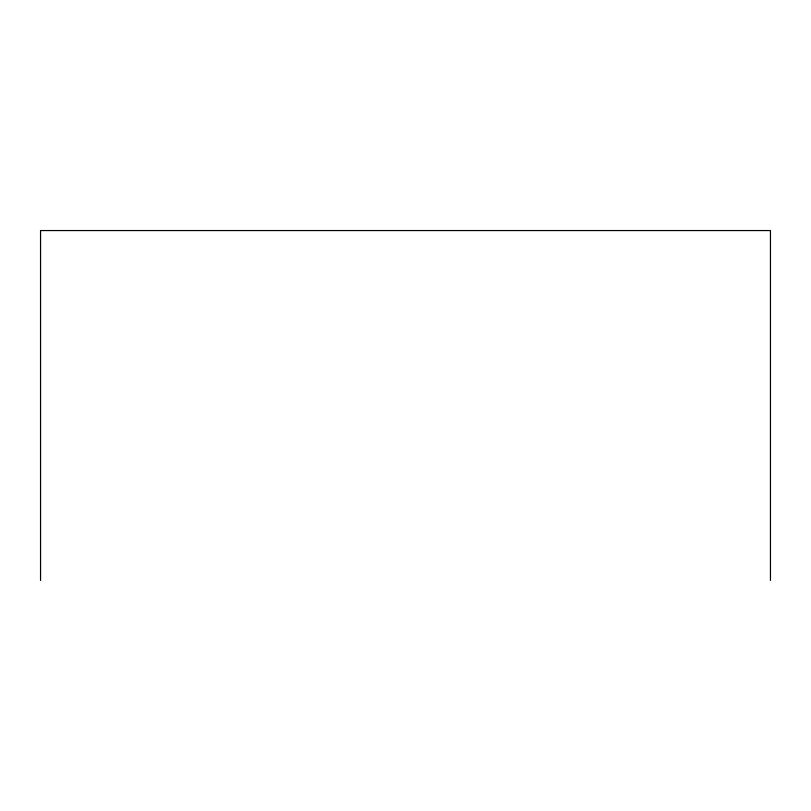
<?xml version="1.0" encoding="UTF-8"?>
<svg xmlns="http://www.w3.org/2000/svg" width="811" height="811" viewBox="0 0 811 811"><rect width="100%" height="100%" fill="white"/><g stroke="black" fill="none" stroke-linecap="round" stroke-linejoin="round"><path stroke-width="1.22" d="M770.45 580.443L770.45 230.557L40.55 230.557L40.55 580.443"/></g></svg>
